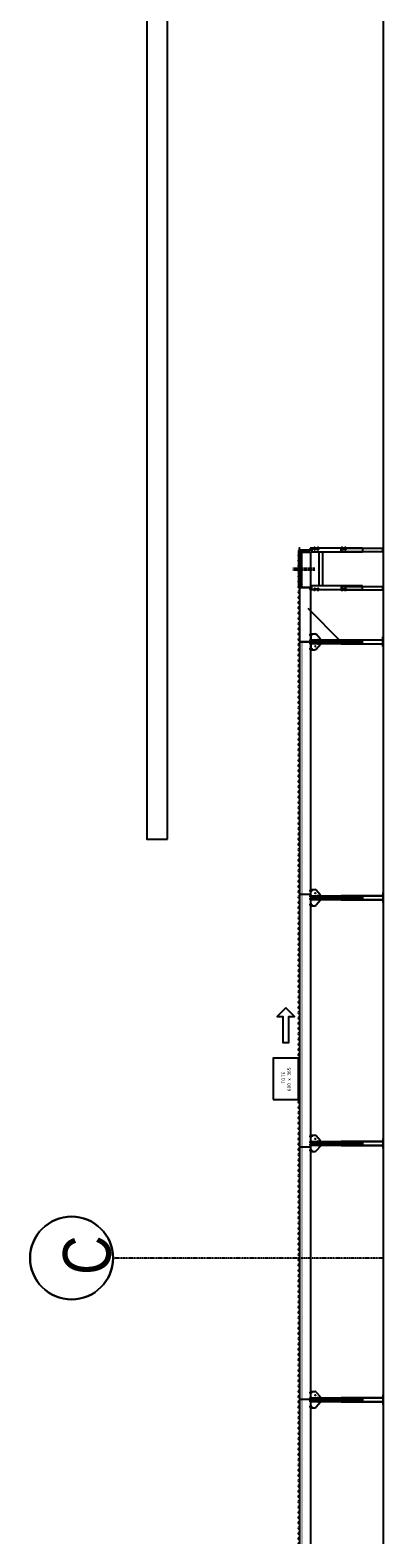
# Model space of a CAD drawing. Header units: millimetres. Extents: x 0 to 461941, y -159644 to 4828.
# Drawn here: x 456823 to 461941, y -52013 to -30206 of the extents above; entities that cross this region are included whole.
import ezdxf

# ---------------------------------------------------------------- set-up
doc = ezdxf.new("R2010")
doc.units = ezdxf.units.MM
for name, pattern in [('Xref Conv Decant Empty Tote$0$_SBA Dash Dot - Loose', [6, 4, -1, 0, -1]), ('Xref Conv Decant Empty Tote$0$AM_ISO02W050', [7.5, 6, -1.5]), ('Xref Conv Decant Empty Tote$0$AM_ISO08W050', [18, 12, -1.5, 3, -1.5]), ('Xref Conv Decant Empty Tote$0$CENTER', [7, 4, -1, 1, -1]), ('Xref Conv Decant Empty Tote$0$HIDDEN', [9.525, 6.35, -3.175])]:
    doc.linetypes.add(name, pattern=pattern)
for name, color, linetype in [('Xref Conv Decant Empty Tote$0$B', 4, 'Continuous'), ('Xref Conv Decant Empty Tote$0$Conv - Empty Tote', 35, 'Continuous'), ('Xref Conv Decant Empty Tote$0$Conveyor Detail', 150, 'Continuous'), ('Xref Conv Decant Empty Tote$0$Mezz', 1, 'Continuous'), ('Xref Conv Decant Empty Tote$0$S-GRID', 8, 'Continuous'), ('Xref Conv Decant Empty Tote$0$Tote', 7, 'Continuous')]:
    doc.layers.add(name, color=color, linetype=linetype)
for name, color, linetype, lineweight in [('Xref Conv Decant Empty Tote$0$Center', 7, 'Xref Conv Decant Empty Tote$0$AM_ISO08W050', 50), ('Xref Conv Decant Empty Tote$0$Hidden', 9, 'Xref Conv Decant Empty Tote$0$AM_ISO02W050', 25), ('Xref Conv Decant Empty Tote$0$S-GRID-IDEN', 1, 'Continuous', 25)]:
    doc.layers.add(name, color=color, linetype=linetype, lineweight=lineweight)
doc.styles.add('Xref Conv Decant Empty Tote$0$Arial Narrow_1', font='ARIALN.TTF', dxfattribs={"height": 688.297872})
doc.styles.add('Xref Conv Decant Empty Tote$0$STANDARD', font='ISOCP.SHX')

# ---------------------------------------------------------------- blocks, each defined once
blk = doc.blocks.new('*U162')
for p, q in [((-21.825, 158.0666), (-21.825, 154.6052)), ((-21.825, 154.6052), (-19.165, 154.6052)), ((-21.825, 8.89), (-21.825, 5.4286)), ((-21.825, 8.89), (-19.165, 8.89)), ((-19.165, 158.0666), (-19.165, 154.6052)), ((-19.165, 8.89), (-19.165, 5.4286)), ((9.84, 163.4952), (-16.3964, 163.4952)), ((9.84, 160.8352), (-16.3964, 160.8352)), ((-16.3964, 2.66), (8.2525, 2.66)), ((-16.3964, 0), (8.2525, 0)), ((13.015, 7.4225), (13.015, 157.6602)), ((15.675, 7.4225), (15.675, 157.6602)), ((555.675, 7.4225), (555.675, 157.6602)), ((558.335, 7.4225), (558.335, 157.6602)), ((561.51, 163.4952), (587.7464, 163.4952)), ((561.51, 160.8352), (587.7464, 160.8352)), ((587.7464, 2.66), (563.0975, 2.66)), ((587.7464, 0), (563.0975, 0)), ((590.515, 158.0666), (590.515, 154.6052)), ((593.175, 154.6052), (590.515, 154.6052)), ((590.515, 8.89), (590.515, 5.4286)), ((593.175, 8.89), (590.515, 8.89)), ((593.175, 158.0666), (593.175, 154.6052)), ((593.175, 8.89), (593.175, 5.4286))]:
    blk.add_line(p, q)
for centre, radius, start, end in [((-16.3964, 158.0666), 5.4286, 90, 180), ((-16.3964, 5.4286), 5.4286, 180, 270), ((-16.3964, 158.0666), 2.7686, 90, 180), ((-16.3964, 5.4286), 2.7686, 180, 270), ((8.2525, 7.4225), 4.7625, 270, 0), ((8.2525, 7.4225), 7.4225, 270, 0), ((9.84, 157.6602), 5.835, 0, 90), ((9.84, 157.6602), 3.175, 0, 90), ((561.51, 157.6602), 5.835, 90, 180), ((563.0975, 7.4225), 7.4225, 180, 270), ((561.51, 157.6602), 3.175, 90, 180), ((563.0975, 7.4225), 4.7625, 180, 270), ((587.7464, 158.0666), 5.4286, 0, 90), ((587.7464, 158.0666), 2.7686, 0, 90), ((587.7464, 5.4286), 2.7686, 270, 0), ((587.7464, 5.4286), 5.4286, 270, 0)]:
    blk.add_arc(centre, radius, start, end)
at = {"layer": 'Xref Conv Decant Empty Tote$0$Hidden'}
blk.add_lwpolyline([(15.675, 176.4952), (555.675, 176.4952), (555.675, 126.4952), (15.675, 126.4952)], close=True, dxfattribs=at)
blk = doc.blocks.new('*U180')
blk.add_lwpolyline([(0, 0), (1295.4, 0), (1295.4, -163.5), (0, -163.5)], close=True)
at = {"layer": 'Xref Conv Decant Empty Tote$0$Hidden', "ltscale": 5}
for centre in [(38.1, -12), (114.3, -12), (190.5, -12), (266.7, -12), (342.9, -12), (419.1, -12), (495.3, -12), (571.5, -12), (647.7, -12), (723.9, -12), (800.1, -12), (876.3, -12), (952.5, -12), (1028.7, -12), (1104.9, -12), (1181.1, -12), (1257.3, -12)]:
    blk.add_arc(centre, 25, 28.6854, 151.3146, dxfattribs=at)
blk = doc.blocks.new('Xref Conv Decant Empty Tote$0$A$C2A0F63DB')
at = {"layer": 'Xref Conv Decant Empty Tote$0$Center', "lineweight": 50}
blk.add_line((0, 1057), (318, 1057), dxfattribs=at)
at = {"xscale": -1, "rotation": 90}
for name, p in [('*U162', (259, 1343)), ('*U180', (96, 1295))]:
    blk.add_blockref(name, p, dxfattribs=at)
blk = doc.blocks.new('*U183')
blk.add_lwpolyline([(0, 0), (14630.4, 0), (14630.4, -163.5), (0, -163.5)], close=True)
at = {"layer": 'Xref Conv Decant Empty Tote$0$Conveyor Detail', "const_width": 5}
blk.add_lwpolyline([(0, -37), (14630.4, -37)], dxfattribs=at)
at = {"layer": 'Xref Conv Decant Empty Tote$0$Hidden', "ltscale": 5}
for centre in [(38.1, -12), (114.3, -12), (190.5, -12), (266.7, -12), (342.9, -12), (419.1, -12), (495.3, -12), (571.5, -12), (647.7, -12), (723.9, -12), (800.1, -12), (876.3, -12), (952.5, -12), (1028.7, -12), (1104.9, -12), (1181.1, -12), (1257.3, -12), (1333.5, -12), (1409.7, -12), (1485.9, -12), (1562.1, -12), (1638.3, -12), (1714.5, -12), (1790.7, -12), (1866.9, -12), (1943.1, -12), (2019.3, -12), (2095.5, -12), (2171.7, -12), (2247.9, -12), (2324.1, -12), (2400.3, -12), (2476.5, -12), (2552.7, -12), (2628.9, -12), (2705.1, -12), (2781.3, -12), (2857.5, -12), (2933.7, -12), (3009.9, -12), (3086.1, -12), (3162.3, -12), (3238.5, -12), (3314.7, -12), (3390.9, -12), (3467.1, -12), (3543.3, -12), (3619.5, -12), (3695.7, -12), (3771.9, -12), (3848.1, -12), (3924.3, -12), (4000.5, -12), (4076.7, -12), (4152.9, -12), (4229.1, -12), (4305.3, -12), (4381.5, -12), (4457.7, -12), (4533.9, -12), (4610.1, -12), (4686.3, -12), (4762.5, -12), (4838.7, -12), (4914.9, -12), (4991.1, -12), (5067.3, -12), (5143.5, -12), (5219.7, -12), (5295.9, -12), (5372.1, -12), (5448.3, -12), (5524.5, -12), (5600.7, -12), (5676.9, -12), (5753.1, -12), (5829.3, -12), (5905.5, -12), (5981.7, -12), (6057.9, -12), (6134.1, -12), (6210.3, -12), (6286.5, -12), (6362.7, -12), (6438.9, -12), (6515.1, -12), (6591.3, -12), (6667.5, -12), (6743.7, -12), (6819.9, -12), (6896.1, -12), (6972.3, -12), (7048.5, -12), (7124.7, -12), (7200.9, -12), (7277.1, -12), (7353.3, -12), (7429.5, -12), (7505.7, -12), (7581.9, -12), (7658.1, -12), (7734.3, -12), (7810.5, -12), (7886.7, -12), (7962.9, -12), (8039.1, -12), (8115.3, -12), (8191.5, -12), (8267.7, -12), (8343.9, -12), (8420.1, -12), (8496.3, -12), (8572.5, -12), (8648.7, -12), (8724.9, -12), (8801.1, -12), (8877.3, -12), (8953.5, -12), (9029.7, -12), (9105.9, -12), (9182.1, -12), (9258.3, -12), (9334.5, -12), (9410.7, -12), (9486.9, -12), (9563.1, -12), (9639.3, -12), (9715.5, -12), (9791.7, -12), (9867.9, -12), (9944.1, -12), (10020.3, -12), (10096.5, -12), (10172.7, -12), (10248.9, -12), (10325.1, -12), (10401.3, -12), (10477.5, -12), (10553.7, -12), (10629.9, -12), (10706.1, -12), (10782.3, -12), (10858.5, -12), (10934.7, -12), (11010.9, -12), (11087.1, -12), (11163.3, -12), (11239.5, -12), (11315.7, -12), (11391.9, -12), (11468.1, -12), (11544.3, -12), (11620.5, -12), (11696.7, -12), (11772.9, -12), (11849.1, -12), (11925.3, -12), (12001.5, -12), (12077.7, -12), (12153.9, -12), (12230.1, -12), (12306.3, -12), (12382.5, -12), (12458.7, -12), (12534.9, -12), (12611.1, -12), (12687.3, -12), (12763.5, -12), (12839.7, -12), (12915.9, -12), (12992.1, -12), (13068.3, -12), (13144.5, -12), (13220.7, -12), (13296.9, -12), (13373.1, -12), (13449.3, -12), (13525.5, -12), (13601.7, -12), (13677.9, -12), (13754.1, -12), (13830.3, -12), (13906.5, -12), (13982.7, -12), (14058.9, -12), (14135.1, -12), (14211.3, -12), (14287.5, -12), (14363.7, -12), (14439.9, -12), (14516.1, -12), (14592.3, -12)]:
    blk.add_arc(centre, 25, 28.6854, 151.3146, dxfattribs=at)
blk = doc.blocks.new('Xref Conv Decant Empty Tote$0$Grid - Grid Head-235101-SECTION WAREHOUSE B')
at = {"layer": 'Xref Conv Decant Empty Tote$0$S-GRID-IDEN'}
blk.add_circle((-140012, 62123), 600, dxfattribs=at)
for start, end in [(0, 180), (180, 0)]:
    blk.add_arc((-140012, 62123), 600, start, end, dxfattribs=at)
blk = doc.blocks.new('*U188')
at = {"linetype": 'Continuous'}
for p, q in [((0, 0), (0, -59)), ((0, 0), (235, 0)), ((235, 0), (235, -59)), ((79, -141), (8, -78)), ((79, -141), (156, -141)), ((91, -136), (91, -287)), ((103, -136), (103, -747)), ((131, -136), (131, -287)), ((143, -136), (143, -287)), ((156, -141), (227, -78)), ((87, -439), (149, -439)), ((87, -439), (87, -1043)), ((149, -439), (149, -1043)), ((188, -1043), (48, -1043)), ((48, -1043), (48, -1048)), ((188, -1048), (48, -1048)), ((188, -1043), (188, -1048))]:
    blk.add_line(p, q, dxfattribs=at)
for p, q in [((7, 7), (7, 2)), ((7, 2), (25, 2)), ((9, 9), (12, 9)), ((12, 9), (12, 2)), ((12, 9), (21, 9)), ((21, 9), (21, 2)), ((21, 9), (23, 9)), ((25, 7), (25, 2)), ((88, 7), (88, 2)), ((88, 2), (106, 2)), ((90, 9), (93, 9)), ((93, 9), (93, 2)), ((93, 9), (102, 9)), ((102, 9), (102, 2)), ((102, 9), (104, 9)), ((106, 7), (106, 2)), ((129, 7), (129, 2)), ((129, 2), (147, 2)), ((131, 9), (133, 9)), ((133, 9), (133, 2)), ((133, 9), (142, 9)), ((142, 9), (142, 2)), ((142, 9), (145, 9)), ((147, 7), (147, 2)), ((210, 7), (210, 2)), ((210, 2), (228, 2)), ((212, 9), (214, 9)), ((214, 9), (214, 2)), ((214, 9), (223, 9)), ((223, 9), (223, 2)), ((223, 9), (226, 9)), ((228, 7), (228, 2)), ((117, -109), (111, -113)), ((111, -113), (111, -120)), ((111, -120), (117, -124)), ((124, -113), (117, -109)), ((117, -124), (124, -120)), ((124, -120), (124, -113))]:
    blk.add_line(p, q)
at = {"linetype": 'Xref Conv Decant Empty Tote$0$CENTER'}
for p, q in [((68, -1037), (68, -1058)), ((168, -1037), (168, -1058))]:
    blk.add_line(p, q, dxfattribs=at)
for points in [[(111, -69), (117, -73), (124, -69), (124, -62), (117, -58), (111, -62)], [(110, -456), (117, -461), (126, -456), (126, -447), (117, -442), (110, -447)], [(110, -507), (117, -512), (126, -507), (126, -498), (117, -493), (110, -498)]]:
    blk.add_lwpolyline(points, close=True)
for centre, radius in [((117, -66), 8.4), ((117, -117), 8.4), ((117, -66), 6.4), ((117, -117), 6.4), ((117, -451), 8), ((117, -502), 8)]:
    blk.add_circle(centre, radius)
at = {"linetype": 'Continuous'}
blk.add_circle((182, -66), 3.6, dxfattribs=at)
for centre, radius, start, end in [((9, 6), 2.53, 23.991, 156.009), ((16, 1), 7.86, 54.0166, 125.9834), ((23, 6), 2.53, 23.991, 156.009), ((90, 6), 2.53, 23.991, 156.009), ((97, 1), 7.86, 54.0166, 125.9834), ((104, 6), 2.53, 23.991, 156.009), ((131, 6), 2.53, 23.991, 156.009), ((138, 1), 7.86, 54.0166, 125.9834), ((145, 6), 2.53, 23.991, 156.009), ((212, 6), 2.53, 23.991, 156.009), ((219, 1), 7.86, 54.0166, 125.9834), ((226, 6), 2.53, 23.991, 156.009)]:
    blk.add_arc(centre, radius, start, end)
for centre, radius, start, end in [((25, -59), 25.4, 180, 228.2691), ((89, -105), 4.4, 45, 225), ((116, -78), 43.1, 224.5473, 271.6144), ((117, -76), 36.4, 225, 270), ((117, -76), 36.4, 270, 315), ((119, -78), 43.1, 268.3856, 315.4527), ((146, -105), 4.4, 315, 135), ((210, -59), 25.4, 311.7309, 0)]:
    blk.add_arc(centre, radius, start, end, dxfattribs=at)
at = {"layer": 'Xref Conv Decant Empty Tote$0$Hidden', "linetype": 'Xref Conv Decant Empty Tote$0$HIDDEN'}
for p, q in [((11, -17), (11, 2)), ((12, -18), (12, 2)), ((20, -18), (20, 2)), ((21, -17), (21, 2)), ((92, -17), (92, 2)), ((93, -18), (93, 2)), ((101, -18), (101, 2)), ((102, -17), (102, 2)), ((133, -17), (133, 2)), ((134, -18), (134, 2)), ((142, -18), (142, 2)), ((143, -17), (143, 2)), ((214, -17), (214, 2)), ((215, -18), (215, 2)), ((223, -18), (223, 2)), ((224, -17), (224, 2)), ((0, -3), (235, -3)), ((12, -18), (11, -17)), ((11, -17), (21, -17)), ((12, -18), (20, -18)), ((20, -18), (21, -17)), ((91, -128), (91, -173)), ((91, -142), (91, -747)), ((92, -17), (102, -17)), ((93, -18), (92, -17)), ((91, -18), (91, -159)), ((91, -18), (143, -18)), ((93, -18), (93, -747)), ((93, -18), (101, -18)), ((93, -128), (93, -173)), ((96, -118), (138, -118)), ((96, -120), (138, -120)), ((96, -176), (98, -176)), ((98, -178), (96, -178)), ((101, -18), (102, -17)), ((101, -18), (101, -747)), ((101, -170), (101, -173)), ((101, -170), (103, -170)), ((103, -170), (103, -173)), ((103, -18), (103, -159)), ((103, -142), (103, -287)), ((131, -142), (131, -747)), ((131, -170), (131, -173)), ((131, -170), (133, -170)), ((133, -170), (131, -170)), ((131, -18), (131, -159)), ((133, -17), (143, -17)), ((134, -18), (133, -17)), ((133, -18), (133, -747)), ((133, -170), (133, -173)), ((133, -170), (133, -173)), ((134, -18), (142, -18)), ((138, -176), (136, -176)), ((136, -178), (138, -178)), ((141, -128), (141, -173)), ((142, -18), (143, -17)), ((141, -18), (141, -747)), ((143, -128), (143, -173)), ((143, -142), (143, -747)), ((143, -18), (143, -159)), ((214, -17), (224, -17)), ((215, -18), (214, -17)), ((215, -18), (223, -18)), ((223, -18), (224, -17)), ((90, -439), (90, -1043)), ((146, -439), (146, -1043)), ((143, -747), (91, -747))]:
    blk.add_line(p, q, dxfattribs=at)
at = {"layer": 'Xref Conv Decant Empty Tote$0$Hidden', "linetype": 'Xref Conv Decant Empty Tote$0$CENTER'}
for p, q in [((16, 11), (16, -9)), ((97, -9), (97, 11)), ((97, 11), (97, -9)), ((138, -9), (138, 11)), ((219, -9), (219, 11))]:
    blk.add_line(p, q, dxfattribs=at)
at = {"layer": 'Xref Conv Decant Empty Tote$0$Hidden'}
for p, q in [((16, 9), (16, -11)), ((97, 9), (97, -11)), ((138, 9), (138, -11)), ((219, 9), (219, -11))]:
    blk.add_line(p, q, dxfattribs=at)
for points in [[(7, -5), (5, -3)], [(27, -3), (5, -3)], [(25, -5), (7, -5)], [(7, -10), (7, -5)], [(23, -12), (21, -12), (12, -12), (9, -12)], [(12, -12), (12, -5)], [(21, -12), (21, -5)], [(27, -3), (25, -5)], [(25, -10), (25, -5)], [(88, -5), (86, -3)], [(108, -3), (86, -3)], [(106, -5), (88, -5)], [(88, -10), (88, -5)], [(104, -12), (102, -12), (93, -12), (90, -12)], [(93, -12), (93, -5)], [(102, -12), (102, -5)], [(108, -3), (106, -5)], [(106, -10), (106, -5)], [(129, -5), (127, -3)], [(149, -3), (127, -3)], [(147, -5), (129, -5)], [(129, -10), (129, -5)], [(145, -12), (142, -12), (133, -12), (131, -12)], [(133, -12), (133, -5)], [(142, -12), (142, -5)], [(149, -3), (147, -5)], [(147, -10), (147, -5)], [(210, -5), (208, -3)], [(230, -3), (208, -3)], [(228, -5), (210, -5)], [(210, -10), (210, -5)], [(226, -12), (223, -12), (214, -12), (212, -12)], [(214, -12), (214, -5)], [(223, -12), (223, -5)], [(230, -3), (228, -5)], [(228, -10), (228, -5)]]:
    blk.add_lwpolyline(points, dxfattribs=at)
for centre, radius, start, end in [((9, -9), 2.53, 203.991, 336.009), ((16, -4), 7.86, 234.0166, 305.9834), ((23, -9), 2.53, 203.991, 336.009), ((90, -9), 2.53, 203.991, 336.009), ((97, -4), 7.86, 234.0166, 305.9834), ((104, -9), 2.53, 203.991, 336.009), ((131, -9), 2.53, 203.991, 336.009), ((138, -4), 7.86, 234.0166, 305.9834), ((145, -9), 2.53, 203.991, 336.009), ((212, -9), 2.53, 203.991, 336.009), ((219, -4), 7.86, 234.0166, 305.9834), ((226, -9), 2.53, 203.991, 336.009)]:
    blk.add_arc(centre, radius, start, end, dxfattribs=at)
at = {"layer": 'Xref Conv Decant Empty Tote$0$Hidden', "linetype": 'Xref Conv Decant Empty Tote$0$HIDDEN'}
for centre, radius, start, end in [((96, -123), 5, 90, 180), ((96, -173), 5, 180, 270), ((96, -173), 5, 180, 270), ((96, -123), 3, 90, 180), ((96, -173), 3, 180, 270), ((98, -173), 3, 270, 0), ((98, -173), 5, 270, 0), ((136, -173), 5, 180, 270), ((136, -173), 3, 180, 270), ((138, -123), 5, 0, 90), ((138, -123), 3, 0, 90), ((138, -173), 5, 270, 0), ((138, -173), 3, 270, 0)]:
    blk.add_arc(centre, radius, start, end, dxfattribs=at)
blk = doc.blocks.new('*U190')
for p, q in [((8, 7), (8, 2)), ((8, 7), (8, 2)), ((8, 7), (8, 2)), ((8, 7), (8, 2)), ((8, 7), (8, 2)), ((8, 7), (8, 2)), ((27, 2), (8, 2)), ((27, 2), (8, 2)), ((27, 2), (8, 2)), ((27, 2), (8, 2)), ((27, 2), (8, 2)), ((27, 2), (8, 2)), ((13, 9), (11, 9)), ((13, 9), (11, 9)), ((13, 9), (11, 9)), ((13, 9), (11, 9)), ((13, 9), (11, 9)), ((13, 9), (11, 9)), ((13, 9), (13, 2)), ((22, 9), (13, 9)), ((13, 9), (13, 2)), ((22, 9), (13, 9)), ((13, 9), (13, 2)), ((22, 9), (13, 9)), ((13, 9), (13, 2)), ((22, 9), (13, 9)), ((13, 9), (13, 2)), ((22, 9), (13, 9)), ((13, 9), (13, 2)), ((22, 9), (13, 9)), ((18, 6), (18, -1)), ((22, 9), (22, 2)), ((24, 9), (22, 9)), ((22, 9), (22, 2)), ((24, 9), (22, 9)), ((22, 9), (22, 2)), ((24, 9), (22, 9)), ((22, 9), (22, 2)), ((24, 9), (22, 9)), ((22, 9), (22, 2)), ((24, 9), (22, 9)), ((22, 9), (22, 2)), ((24, 9), (22, 9)), ((27, 7), (27, 2)), ((27, 7), (27, 2)), ((27, 7), (27, 2)), ((27, 7), (27, 2)), ((27, 7), (27, 2)), ((27, 7), (27, 2)), ((580, 7), (580, 2)), ((580, 2), (599, 2)), ((583, 9), (585, 9)), ((585, 9), (585, 2)), ((585, 9), (594, 9)), ((594, 9), (594, 2)), ((594, 9), (596, 9)), ((599, 7), (599, 2)), ((-7, -52), (-7, -50)), ((-7, -59), (-7, -52)), ((-7, -61), (-7, -59)), ((-7, -103), (-7, -101)), ((-7, -110), (-7, -103)), ((-7, -112), (-7, -110)), ((-6, -48), (-1, -48)), ((-6, -52), (-1, -52)), ((-6, -59), (-1, -59)), ((-6, -63), (-1, -63)), ((-6, -99), (-1, -99)), ((-6, -103), (-1, -103)), ((-6, -110), (-1, -110)), ((-6, -114), (-1, -114)), ((-2, -64), (-2, -47)), ((0, -47), (-2, -47)), ((0, -64), (-2, -64)), ((-2, -115), (-2, -98)), ((0, -98), (-2, -98)), ((0, -115), (-2, -115)), ((6, -3), (8, -5)), ((6, -3), (29, -3)), ((6, -3), (8, -5)), ((6, -3), (29, -3)), ((6, -3), (8, -5)), ((6, -3), (29, -3)), ((6, -3), (8, -5)), ((6, -3), (29, -3)), ((6, -3), (8, -5)), ((6, -3), (29, -3)), ((6, -3), (8, -5)), ((6, -3), (29, -3)), ((8, -5), (27, -5)), ((8, -11), (8, -5)), ((8, -5), (27, -5)), ((8, -11), (8, -5)), ((8, -5), (27, -5)), ((8, -11), (8, -5)), ((8, -5), (27, -5)), ((8, -11), (8, -5)), ((8, -5), (27, -5)), ((8, -11), (8, -5)), ((8, -5), (27, -5)), ((8, -11), (8, -5)), ((11, -12), (13, -12)), ((11, -12), (13, -12)), ((11, -12), (13, -12)), ((11, -12), (13, -12)), ((11, -12), (13, -12)), ((11, -12), (13, -12)), ((13, -12), (13, -5)), ((13, -12), (13, -5)), ((13, -12), (13, -5)), ((13, -12), (13, -5)), ((13, -12), (13, -5)), ((13, -12), (13, -5)), ((13, -12), (22, -12)), ((13, -12), (22, -12)), ((13, -12), (22, -12)), ((13, -12), (22, -12)), ((13, -12), (22, -12)), ((13, -12), (22, -12)), ((22, -12), (22, -5)), ((22, -12), (22, -5)), ((22, -12), (22, -5)), ((22, -12), (22, -5)), ((22, -12), (22, -5)), ((22, -12), (22, -5)), ((22, -12), (24, -12)), ((22, -12), (24, -12)), ((22, -12), (24, -12)), ((22, -12), (24, -12)), ((22, -12), (24, -12)), ((22, -12), (24, -12)), ((27, -5), (29, -3)), ((27, -5), (29, -3)), ((27, -5), (29, -3)), ((27, -5), (29, -3)), ((27, -5), (29, -3)), ((27, -5), (29, -3)), ((27, -11), (27, -5)), ((27, -11), (27, -5)), ((27, -11), (27, -5)), ((27, -11), (27, -5)), ((27, -11), (27, -5)), ((27, -11), (27, -5)), ((580, -5), (578, -3)), ((601, -3), (578, -3)), ((599, -5), (580, -5)), ((580, -11), (580, -5)), ((585, -12), (583, -12)), ((585, -12), (585, -5)), ((594, -12), (585, -12)), ((594, -12), (594, -5)), ((596, -12), (594, -12)), ((601, -3), (599, -5)), ((599, -11), (599, -5)), ((607, -47), (609, -47)), ((607, -64), (609, -64)), ((607, -98), (609, -98)), ((607, -115), (609, -115)), ((613, -48), (608, -48)), ((613, -52), (608, -52)), ((613, -59), (608, -59)), ((613, -63), (608, -63)), ((613, -99), (608, -99)), ((613, -103), (608, -103)), ((613, -110), (608, -110)), ((613, -114), (608, -114)), ((609, -64), (609, -47)), ((609, -115), (609, -98)), ((614, -52), (614, -50)), ((614, -59), (614, -52)), ((614, -61), (614, -59)), ((614, -103), (614, -101)), ((614, -110), (614, -103)), ((614, -112), (614, -110)), ((-9, -447), (-9, -445)), ((-9, -447), (-2, -447)), ((-9, -456), (-9, -447)), ((-9, -456), (-2, -456)), ((-9, -458), (-9, -456)), ((-9, -498), (-9, -496)), ((-9, -498), (-2, -498)), ((-9, -507), (-9, -498)), ((-9, -507), (-2, -507)), ((-9, -509), (-9, -507)), ((-8, -442), (-2, -442)), ((-8, -461), (-2, -461)), ((-8, -493), (-2, -493)), ((-8, -512), (-2, -512)), ((-2, -442), (0, -440)), ((-2, -461), (-2, -442)), ((0, -463), (-2, -461)), ((-2, -493), (0, -491)), ((-2, -512), (-2, -493)), ((0, -514), (-2, -512)), ((0, -463), (0, -440)), ((0, -514), (0, -491)), ((609, -442), (607, -440)), ((607, -463), (607, -440)), ((607, -463), (609, -461)), ((609, -493), (607, -491)), ((607, -514), (607, -491)), ((607, -514), (609, -512)), ((609, -461), (609, -442)), ((614, -442), (609, -442)), ((616, -447), (609, -447)), ((616, -456), (609, -456)), ((614, -461), (609, -461)), ((609, -512), (609, -493)), ((614, -493), (609, -493)), ((616, -498), (609, -498)), ((616, -507), (609, -507)), ((614, -512), (609, -512)), ((616, -447), (616, -445)), ((616, -456), (616, -447)), ((616, -458), (616, -456)), ((616, -498), (616, -496)), ((616, -507), (616, -498)), ((616, -509), (616, -507))]:
    blk.add_line(p, q)
at = {"linetype": 'Xref Conv Decant Empty Tote$0$HIDDEN'}
for p, q in [((13, -17), (13, 2)), ((13, -17), (13, 2)), ((13, -17), (13, 2)), ((13, -17), (13, 2)), ((13, -17), (13, 2)), ((13, -17), (13, 2)), ((14, -18), (14, 2)), ((14, -18), (14, 2)), ((14, -18), (14, 2)), ((14, -18), (14, 2)), ((14, -18), (14, 2)), ((14, -18), (14, 2)), ((18, -24), (18, 14)), ((18, -24), (18, 14)), ((18, -24), (18, 14)), ((18, -24), (18, 14)), ((18, -24), (18, 14)), ((21, -18), (21, 2)), ((21, -18), (21, 2)), ((21, -18), (21, 2)), ((21, -18), (21, 2)), ((21, -18), (21, 2)), ((21, -18), (21, 2)), ((22, -17), (22, 2)), ((22, -17), (22, 2)), ((22, -17), (22, 2)), ((22, -17), (22, 2)), ((22, -17), (22, 2)), ((22, -17), (22, 2)), ((584, -17), (584, 2)), ((586, -18), (586, 2)), ((593, -18), (593, 2)), ((595, -17), (595, 2)), ((4, -50), (3, -51)), ((3, -51), (4, -53)), ((4, -53), (3, -54)), ((3, -54), (4, -56)), ((4, -56), (3, -57)), ((3, -57), (4, -59)), ((4, -59), (3, -60)), ((3, -60), (4, -62)), ((4, -101), (3, -102)), ((3, -102), (4, -104)), ((4, -104), (3, -105)), ((3, -105), (4, -107)), ((4, -107), (3, -108)), ((3, -108), (4, -110)), ((4, -110), (3, -111)), ((3, -111), (4, -113)), ((16, -44), (4, -44)), ((4, -50), (4, -44)), ((4, -101), (4, -62)), ((4, -119), (4, -113)), ((16, -119), (4, -119)), ((12, -44), (12, -119)), ((13, -17), (14, -18)), ((13, -17), (14, -18)), ((13, -17), (14, -18)), ((13, -17), (14, -18)), ((13, -17), (14, -18)), ((13, -17), (14, -18)), ((13, -17), (22, -17)), ((13, -17), (22, -17)), ((13, -17), (22, -17)), ((13, -17), (22, -17)), ((13, -17), (22, -17)), ((13, -17), (22, -17)), ((13, -48), (17, -52)), ((13, -64), (17, -60)), ((13, -99), (17, -103)), ((13, -115), (17, -111)), ((14, -18), (21, -18)), ((16, -45), (20, -49)), ((23, -51), (16, -51)), ((23, -61), (16, -61)), ((16, -66), (20, -62)), ((16, -67), (16, -95)), ((16, -96), (20, -100)), ((23, -102), (16, -102)), ((23, -112), (16, -112)), ((16, -117), (20, -113)), ((23, -52), (18, -52)), ((23, -59), (18, -59)), ((23, -103), (18, -103)), ((23, -110), (18, -110)), ((22, -17), (21, -18)), ((22, -17), (21, -18)), ((22, -17), (21, -18)), ((22, -17), (21, -18)), ((22, -17), (21, -18)), ((22, -17), (21, -18)), ((23, -49), (21, -49)), ((23, -49), (21, -49)), ((23, -53), (21, -53)), ((23, -58), (21, -58)), ((23, -62), (21, -62)), ((23, -62), (21, -62)), ((23, -100), (21, -100)), ((23, -100), (21, -100)), ((23, -104), (21, -104)), ((23, -109), (21, -109)), ((23, -113), (21, -113)), ((23, -113), (21, -113)), ((23, -49), (23, -62)), ((23, -62), (23, -49)), ((23, -49), (23, -62)), ((23, -62), (23, -49)), ((23, -49), (23, -62)), ((23, -62), (23, -49)), ((23, -113), (23, -100)), ((23, -100), (23, -113)), ((23, -100), (23, -113)), ((23, -113), (23, -100)), ((23, -100), (23, -113)), ((23, -113), (23, -100)), ((584, -49), (584, -62)), ((584, -62), (584, -49)), ((584, -49), (584, -62)), ((584, -62), (584, -49)), ((584, -49), (584, -62)), ((584, -62), (584, -49)), ((584, -49), (585, -49)), ((584, -49), (586, -49)), ((584, -51), (591, -51)), ((584, -52), (589, -52)), ((584, -53), (586, -53)), ((584, -58), (586, -58)), ((584, -59), (589, -59)), ((584, -61), (591, -61)), ((584, -62), (586, -62)), ((584, -62), (585, -62)), ((584, -113), (584, -100)), ((584, -100), (584, -113)), ((584, -100), (584, -113)), ((584, -113), (584, -100)), ((584, -100), (584, -113)), ((584, -113), (584, -100)), ((584, -100), (585, -100)), ((584, -100), (586, -100)), ((584, -102), (591, -102)), ((584, -103), (589, -103)), ((584, -104), (586, -104)), ((584, -109), (586, -109)), ((584, -110), (589, -110)), ((584, -112), (591, -112)), ((584, -113), (586, -113)), ((584, -113), (585, -113)), ((584, -17), (586, -18)), ((595, -17), (584, -17)), ((593, -18), (586, -18)), ((591, -45), (587, -49)), ((591, -66), (587, -62)), ((591, -96), (587, -100)), ((591, -117), (587, -113)), ((594, -48), (590, -52)), ((594, -64), (590, -60)), ((594, -99), (590, -103)), ((594, -115), (590, -111)), ((591, -44), (602, -44)), ((591, -67), (591, -95)), ((591, -119), (602, -119)), ((595, -17), (593, -18)), ((595, -44), (595, -119)), ((602, -50), (604, -51)), ((604, -51), (602, -53)), ((602, -53), (604, -54)), ((604, -54), (602, -56)), ((602, -56), (604, -57)), ((604, -57), (602, -59)), ((602, -59), (604, -60)), ((604, -60), (602, -62)), ((602, -119), (602, -113)), ((602, -50), (602, -44)), ((602, -101), (602, -62)), ((602, -101), (604, -102)), ((604, -102), (602, -104)), ((602, -104), (604, -105)), ((604, -105), (602, -107)), ((602, -107), (604, -108)), ((604, -108), (602, -110)), ((602, -110), (604, -111)), ((604, -111), (602, -113)), ((3, -497), (3, -445)), ((4, -446), (3, -447)), ((3, -447), (4, -449)), ((4, -449), (3, -450)), ((3, -450), (4, -452)), ((4, -452), (3, -453)), ((3, -453), (4, -455)), ((4, -455), (3, -456)), ((3, -456), (4, -458)), ((4, -497), (3, -498)), ((3, -498), (4, -500)), ((4, -500), (3, -501)), ((3, -501), (4, -503)), ((4, -503), (3, -504)), ((3, -504), (4, -506)), ((4, -506), (3, -507)), ((3, -507), (4, -509)), ((4, -446), (4, -440)), ((16, -440), (4, -440)), ((4, -497), (4, -458)), ((4, -515), (4, -509)), ((16, -515), (4, -515)), ((12, -440), (12, -515)), ((13, -444), (17, -448)), ((13, -459), (17, -455)), ((13, -495), (17, -499)), ((13, -510), (17, -506)), ((16, -441), (20, -445)), ((23, -446), (16, -446)), ((23, -456), (16, -456)), ((16, -462), (20, -458)), ((16, -463), (16, -491)), ((16, -492), (20, -496)), ((23, -498), (16, -498)), ((23, -508), (16, -508)), ((16, -513), (20, -509)), ((23, -448), (18, -448)), ((23, -455), (18, -455)), ((23, -499), (18, -499)), ((23, -506), (18, -506)), ((23, -445), (21, -445)), ((23, -445), (21, -445)), ((23, -449), (21, -449)), ((23, -454), (21, -454)), ((23, -458), (21, -458)), ((23, -458), (21, -458)), ((23, -496), (21, -496)), ((23, -496), (21, -496)), ((23, -500), (21, -500)), ((23, -505), (21, -505)), ((23, -509), (21, -509)), ((23, -509), (21, -509)), ((23, -458), (23, -445)), ((23, -445), (23, -458)), ((23, -458), (23, -445)), ((23, -445), (23, -458)), ((23, -458), (23, -445)), ((23, -445), (23, -458)), ((23, -509), (23, -496)), ((23, -496), (23, -509)), ((23, -509), (23, -496)), ((23, -496), (23, -509)), ((23, -496), (23, -509)), ((23, -509), (23, -496)), ((584, -445), (584, -458)), ((584, -458), (584, -445)), ((584, -445), (584, -458)), ((584, -458), (584, -445)), ((584, -445), (584, -458)), ((584, -458), (584, -445)), ((584, -445), (585, -445)), ((584, -445), (586, -445)), ((584, -446), (591, -446)), ((584, -448), (589, -448)), ((584, -449), (586, -449)), ((584, -454), (586, -454)), ((584, -455), (589, -455)), ((584, -456), (591, -456)), ((584, -458), (586, -458)), ((584, -458), (585, -458)), ((584, -509), (584, -496)), ((584, -496), (584, -509)), ((584, -496), (584, -509)), ((584, -509), (584, -496)), ((584, -496), (584, -509)), ((584, -509), (584, -496)), ((584, -496), (585, -496)), ((584, -496), (586, -496)), ((584, -498), (591, -498)), ((584, -499), (589, -499)), ((584, -500), (586, -500)), ((584, -505), (586, -505)), ((584, -506), (589, -506)), ((584, -508), (591, -508)), ((584, -509), (586, -509)), ((584, -509), (585, -509)), ((591, -441), (587, -445)), ((591, -462), (587, -458)), ((591, -492), (587, -496)), ((591, -513), (587, -509)), ((594, -444), (590, -448)), ((594, -459), (590, -455)), ((594, -495), (590, -499)), ((594, -510), (590, -506)), ((591, -440), (602, -440)), ((591, -463), (591, -491)), ((591, -515), (602, -515)), ((595, -440), (595, -515)), ((602, -446), (602, -440)), ((602, -446), (604, -447)), ((604, -447), (602, -449)), ((602, -449), (604, -450)), ((604, -450), (602, -452)), ((602, -452), (604, -453)), ((604, -453), (602, -455)), ((602, -455), (604, -456)), ((604, -456), (602, -458)), ((602, -497), (602, -458)), ((602, -497), (604, -498)), ((604, -498), (602, -500)), ((602, -500), (604, -501)), ((604, -501), (602, -503)), ((602, -503), (604, -504)), ((604, -504), (602, -506)), ((602, -506), (604, -507)), ((604, -507), (602, -509)), ((602, -515), (602, -509)), ((604, -497), (604, -439)), ((3, -747), (50, -747)), ((604, -747), (557, -747))]:
    blk.add_line(p, q, dxfattribs=at)
at = {"linetype": 'Xref Conv Decant Empty Tote$0$CENTER'}
for p, q in [((18, -24), (18, 14)), ((590, -24), (590, 14)), ((11, -56), (-9, -56)), ((11, -107), (-9, -107)), ((596, -56), (616, -56)), ((596, -107), (616, -107)), ((-12, -452), (5, -452)), ((-12, -503), (5, -503)), ((619, -452), (602, -452)), ((619, -503), (602, -503)), ((22, -1057), (22, -1036)), ((584, -1058), (584, -1032))]:
    blk.add_line(p, q, dxfattribs=at)
at = {"linetype": 'Continuous'}
for p, q in [((590, 6), (590, -1)), ((0, -141), (0, -6)), ((0, -141), (0, -6)), ((0, -141), (0, -6)), ((0, -141), (0, -6)), ((0, -141), (0, -6)), ((0, -141), (0, -6)), ((0, -131), (3, -131)), ((3, -141), (3, -6)), ((3, -141), (3, -6)), ((3, -141), (3, -6)), ((3, -141), (3, -6)), ((3, -141), (3, -6)), ((3, -747), (3, -6)), ((3, -18), (58, -18)), ((6, 0), (30, 0)), ((6, -3), (30, -3)), ((6, -3), (30, -3)), ((6, -3), (30, -3)), ((6, -3), (30, -3)), ((6, -3), (30, -3)), ((6, -3), (30, -3)), ((27, 0), (11, 0)), ((30, -3), (30, 0)), ((30, -3), (30, 0)), ((30, -3), (30, 0)), ((30, -3), (30, 0)), ((30, -3), (30, 0)), ((30, -3), (30, 0)), ((58, -747), (58, -18)), ((58, -118), (549, -118)), ((58, -173), (549, -173)), ((549, -747), (549, -18)), ((604, -18), (549, -18)), ((601, 0), (577, 0)), ((577, -3), (577, 0)), ((601, -3), (577, -3)), ((580, 0), (596, 0)), ((604, -747), (604, -6)), ((607, -131), (604, -131)), ((607, -141), (607, -6)), ((50, -439), (0, -439)), ((0, -445), (0, -1044)), ((50, -439), (50, -1044)), ((557, -439), (557, -1044)), ((557, -439), (607, -439)), ((607, -439), (607, -1044)), ((50, -747), (58, -747)), ((557, -747), (549, -747)), ((-10, -1044), (55, -1044)), ((-10, -1044), (-10, -1049)), ((-10, -1049), (55, -1049)), ((5, -1044), (1, -1040)), ((10, -1044), (6, -1040)), ((15, -1044), (11, -1040)), ((20, -1044), (16, -1040)), ((25, -1044), (21, -1040)), ((30, -1044), (26, -1040)), ((35, -1044), (31, -1040)), ((40, -1044), (36, -1040)), ((45, -1044), (41, -1040)), ((50, -1044), (46, -1040)), ((55, -1044), (55, -1049)), ((617, -1044), (552, -1044)), ((552, -1044), (552, -1049)), ((617, -1049), (552, -1049)), ((557, -1044), (561, -1040)), ((562, -1044), (566, -1040)), ((567, -1044), (571, -1040)), ((572, -1044), (576, -1040)), ((577, -1044), (581, -1040)), ((582, -1044), (586, -1040)), ((587, -1044), (591, -1040)), ((592, -1044), (596, -1040)), ((597, -1044), (601, -1040)), ((602, -1044), (606, -1040)), ((617, -1044), (617, -1049))]:
    blk.add_line(p, q, dxfattribs=at)
for centre, radius, start, end in [((11, 6), 2.53, 23.991, 156.009), ((11, 6), 2.53, 23.991, 156.009), ((11, 6), 2.53, 23.991, 156.009), ((11, 6), 2.53, 23.991, 156.009), ((11, 6), 2.53, 23.991, 156.009), ((11, 6), 2.53, 23.991, 156.009), ((18, 1), 7.86, 54.0166, 125.9834), ((18, 1), 7.86, 54.0166, 125.9834), ((18, 1), 7.86, 54.0166, 125.9834), ((18, 1), 7.86, 54.0166, 125.9834), ((18, 1), 7.86, 54.0166, 125.9834), ((18, 1), 7.86, 54.0166, 125.9834), ((24, 6), 2.53, 23.991, 156.009), ((24, 6), 2.53, 23.991, 156.009), ((24, 6), 2.53, 23.991, 156.009), ((24, 6), 2.53, 23.991, 156.009), ((24, 6), 2.53, 23.991, 156.009), ((24, 6), 2.53, 23.991, 156.009), ((583, 6), 2.53, 23.991, 156.009), ((590, 1), 7.86, 54.0166, 125.9834), ((596, 6), 2.53, 23.991, 156.009), ((-5, -50), 2.02, 113.991, 246.009), ((-1, -56), 6.29, 144.0166, 215.9834), ((-5, -61), 2.02, 113.991, 246.009), ((-5, -101), 2.02, 113.991, 246.009), ((-1, -107), 6.29, 144.0166, 215.9834), ((-5, -112), 2.02, 113.991, 246.009), ((11, -9), 2.53, 203.991, 336.009), ((11, -9), 2.53, 203.991, 336.009), ((11, -9), 2.53, 203.991, 336.009), ((11, -9), 2.53, 203.991, 336.009), ((11, -9), 2.53, 203.991, 336.009), ((11, -9), 2.53, 203.991, 336.009), ((18, -4), 7.86, 234.0166, 305.9834), ((18, -4), 7.86, 234.0166, 305.9834), ((18, -4), 7.86, 234.0166, 305.9834), ((18, -4), 7.86, 234.0166, 305.9834), ((18, -4), 7.86, 234.0166, 305.9834), ((18, -4), 7.86, 234.0166, 305.9834), ((24, -9), 2.53, 203.991, 336.009), ((24, -9), 2.53, 203.991, 336.009), ((24, -9), 2.53, 203.991, 336.009), ((24, -9), 2.53, 203.991, 336.009), ((24, -9), 2.53, 203.991, 336.009), ((24, -9), 2.53, 203.991, 336.009), ((583, -9), 2.53, 203.991, 336.009), ((590, -4), 7.86, 234.0166, 305.9834), ((596, -9), 2.53, 203.991, 336.009), ((612, -50), 2.02, 293.991, 66.009), ((608, -56), 6.29, 324.0166, 35.9834), ((612, -61), 2.02, 293.991, 66.009), ((612, -101), 2.02, 293.991, 66.009), ((608, -107), 6.29, 324.0166, 35.9834), ((612, -112), 2.02, 293.991, 66.009), ((-6, -445), 2.53, 113.991, 246.009), ((-1, -451), 7.86, 144.0166, 215.9834), ((-6, -458), 2.53, 113.991, 246.009), ((-6, -496), 2.53, 113.991, 246.009), ((-1, -502), 7.86, 144.0166, 215.9834), ((-6, -509), 2.53, 113.991, 246.009), ((613, -445), 2.53, 293.991, 66.009), ((608, -451), 7.86, 324.0166, 35.9834), ((613, -458), 2.53, 293.991, 66.009), ((613, -496), 2.53, 293.991, 66.009), ((608, -502), 7.86, 324.0166, 35.9834), ((613, -509), 2.53, 293.991, 66.009)]:
    blk.add_arc(centre, radius, start, end)
for centre, radius, start, end in [((6, -6), 6, 90, 180), ((6, -6), 6, 90, 180), ((6, -6), 6, 90, 180), ((6, -6), 6, 90, 180), ((6, -6), 6, 90, 180), ((6, -6), 6, 90, 180), ((6, -6), 3, 90, 180), ((6, -6), 3, 90, 180), ((6, -6), 3, 90, 180), ((6, -6), 3, 90, 180), ((6, -6), 3, 90, 180), ((6, -6), 3, 90, 180), ((601, -6), 6, 0, 90), ((601, -6), 3, 0, 90)]:
    blk.add_arc(centre, radius, start, end, dxfattribs=at)
at = {"linetype": 'Xref Conv Decant Empty Tote$0$HIDDEN'}
for centre, radius, start, end in [((17, -44), 5, 180, 225), ((17, -67), 5, 135, 180), ((17, -95), 5, 180, 225), ((17, -118), 5, 135, 180), ((17, -44), 1, 180, 225), ((17, -67), 1, 135, 180), ((17, -95), 1, 180, 225), ((17, -118), 1, 135, 180), ((21, -48), 5, 225, 270), ((21, -63), 5, 90, 135), ((21, -99), 5, 225, 270), ((21, -114), 5, 90, 135), ((21, -48), 1, 225, 270), ((21, -63), 1, 90, 135), ((21, -99), 1, 225, 270), ((21, -114), 1, 90, 135), ((586, -48), 1, 270, 315), ((586, -48), 5, 270, 315), ((586, -63), 5, 45, 90), ((586, -63), 1, 45, 90), ((586, -99), 1, 270, 315), ((586, -99), 5, 270, 315), ((586, -114), 5, 45, 90), ((586, -114), 1, 45, 90), ((590, -44), 1, 315, 0), ((590, -67), 1, 0, 45), ((590, -95), 1, 315, 0), ((590, -118), 1, 0, 45), ((590, -44), 5, 315, 0), ((590, -67), 5, 0, 45), ((590, -95), 5, 315, 0), ((590, -118), 5, 0, 45), ((17, -440), 5, 180, 225), ((17, -463), 5, 135, 180), ((17, -491), 5, 180, 225), ((17, -514), 5, 135, 180), ((17, -440), 1, 180, 225), ((17, -463), 1, 135, 180), ((17, -491), 1, 180, 225), ((17, -514), 1, 135, 180), ((21, -444), 5, 225, 270), ((21, -459), 5, 90, 135), ((21, -495), 5, 225, 270), ((21, -510), 5, 90, 135), ((21, -444), 1, 225, 270), ((21, -459), 1, 90, 135), ((21, -495), 1, 225, 270), ((21, -510), 1, 90, 135), ((586, -444), 1, 270, 315), ((586, -444), 5, 270, 315), ((586, -459), 5, 45, 90), ((586, -459), 1, 45, 90), ((586, -495), 1, 270, 315), ((586, -495), 5, 270, 315), ((586, -510), 5, 45, 90), ((586, -510), 1, 45, 90), ((590, -440), 1, 315, 0), ((590, -463), 1, 0, 45), ((590, -491), 1, 315, 0), ((590, -514), 1, 0, 45), ((590, -440), 5, 315, 0), ((590, -463), 5, 0, 45), ((590, -491), 5, 315, 0), ((590, -514), 5, 0, 45)]:
    blk.add_arc(centre, radius, start, end, dxfattribs=at)
blk = doc.blocks.new('*U145')
at = {"color": 0, "linetype": 'Continuous'}
blk.add_lwpolyline([(0, 0), (125, 125), (125, 42.5), (500, 42.5), (500, -42.5), (125, -42.5), (125, -125)], close=True, dxfattribs=at)
blk = doc.blocks.new('Xref Conv Decant Empty Tote')
blk.add_line((461322, -39071), (460845, -38589))
at = {"layer": 'Xref Conv Decant Empty Tote$0$B'}
blk.add_line((461932, 4828), (461932, -65241), dxfattribs=at)
at = {"layer": 'Xref Conv Decant Empty Tote$0$Conv - Empty Tote'}
for p, q in [((460720, -39073), (460883, -39073)), ((460720, -42730), (460883, -42730)), ((460720, -46388), (460883, -46388)), ((460720, -50045), (460883, -50045))]:
    blk.add_line(p, q, dxfattribs=at)
at = {"layer": 'Xref Conv Decant Empty Tote$0$Mezz'}
blk.add_lwpolyline([(458812, -41931), (458812, -10432), (458512, -10432), (458512, -41931)], close=True, dxfattribs=at)
at = {"layer": 'Xref Conv Decant Empty Tote$0$S-GRID', "linetype": 'Xref Conv Decant Empty Tote$0$_SBA Dash Dot - Loose'}
blk.add_line((461932, -48000), (458013, -48000), dxfattribs=at)
at = {"layer": 'Xref Conv Decant Empty Tote$0$Tote'}
blk.add_lwpolyline([(460342, -45703), (460707, -45703), (460707, -45103), (460342, -45103)], close=True, dxfattribs=at)
at = {"layer": 'Xref Conv Decant Empty Tote$0$Conv - Empty Tote'}
blk.add_blockref('Xref Conv Decant Empty Tote$0$A$C2A0F63DB', (460624, -39073), dxfattribs=at)
at = {"layer": 'Xref Conv Decant Empty Tote$0$Conv - Empty Tote', "xscale": -1}
for name, p, rotation in [('*U190', (460883, -37713), 90), ('*U188', (460883, -38953), 89.99999999999993), ('*U183', (460720, -39073), 90), ('*U145', (460524, -44376), 90)]:
    blk.add_blockref(name, p, dxfattribs=dict(at, rotation=rotation))
at = {"layer": 'Xref Conv Decant Empty Tote$0$Conv - Empty Tote', "rotation": 90.00000000000006}
for p in [(460883, -42896), (460883, -46456), (460883, -50170)]:
    blk.add_blockref('*U188', p, dxfattribs=at)
at = {"layer": 'Xref Conv Decant Empty Tote$0$S-GRID-IDEN', "xscale": -1, "rotation": 90}
blk.add_blockref('Xref Conv Decant Empty Tote$0$Grid - Grid Head-235101-SECTION WAREHOUSE B', (519546, -188012), dxfattribs=at)
at = {"layer": 'Xref Conv Decant Empty Tote$0$S-GRID-IDEN', "lineweight": 9, "insert": (457997, -47959), "char_height": 688, "width": 680.37, "attachment_point": 8, "rotation": 90, "line_spacing_factor": 0.968573, "style": 'Xref Conv Decant Empty Tote$0$Arial Narrow_1'}
blk.add_mtext('C', dxfattribs=at)
at = {"layer": 'Xref Conv Decant Empty Tote$0$Tote', "insert": (460461, -45583), "char_height": 50, "attachment_point": 1, "rotation": 90, "style": 'Xref Conv Decant Empty Tote$0$STANDARD'}
blk.add_mtext_dynamic_manual_height_columns('\\pi107.5;TOTE\\P\\pi0;600 x 365', width=355, gutter_width=12.5, heights=[0], dxfattribs=at)

msp = doc.modelspace()

# ---------------------------------------------------------------- block references
msp.add_blockref('Xref Conv Decant Empty Tote', (0, 0))

doc.saveas('drawing.dxf')
